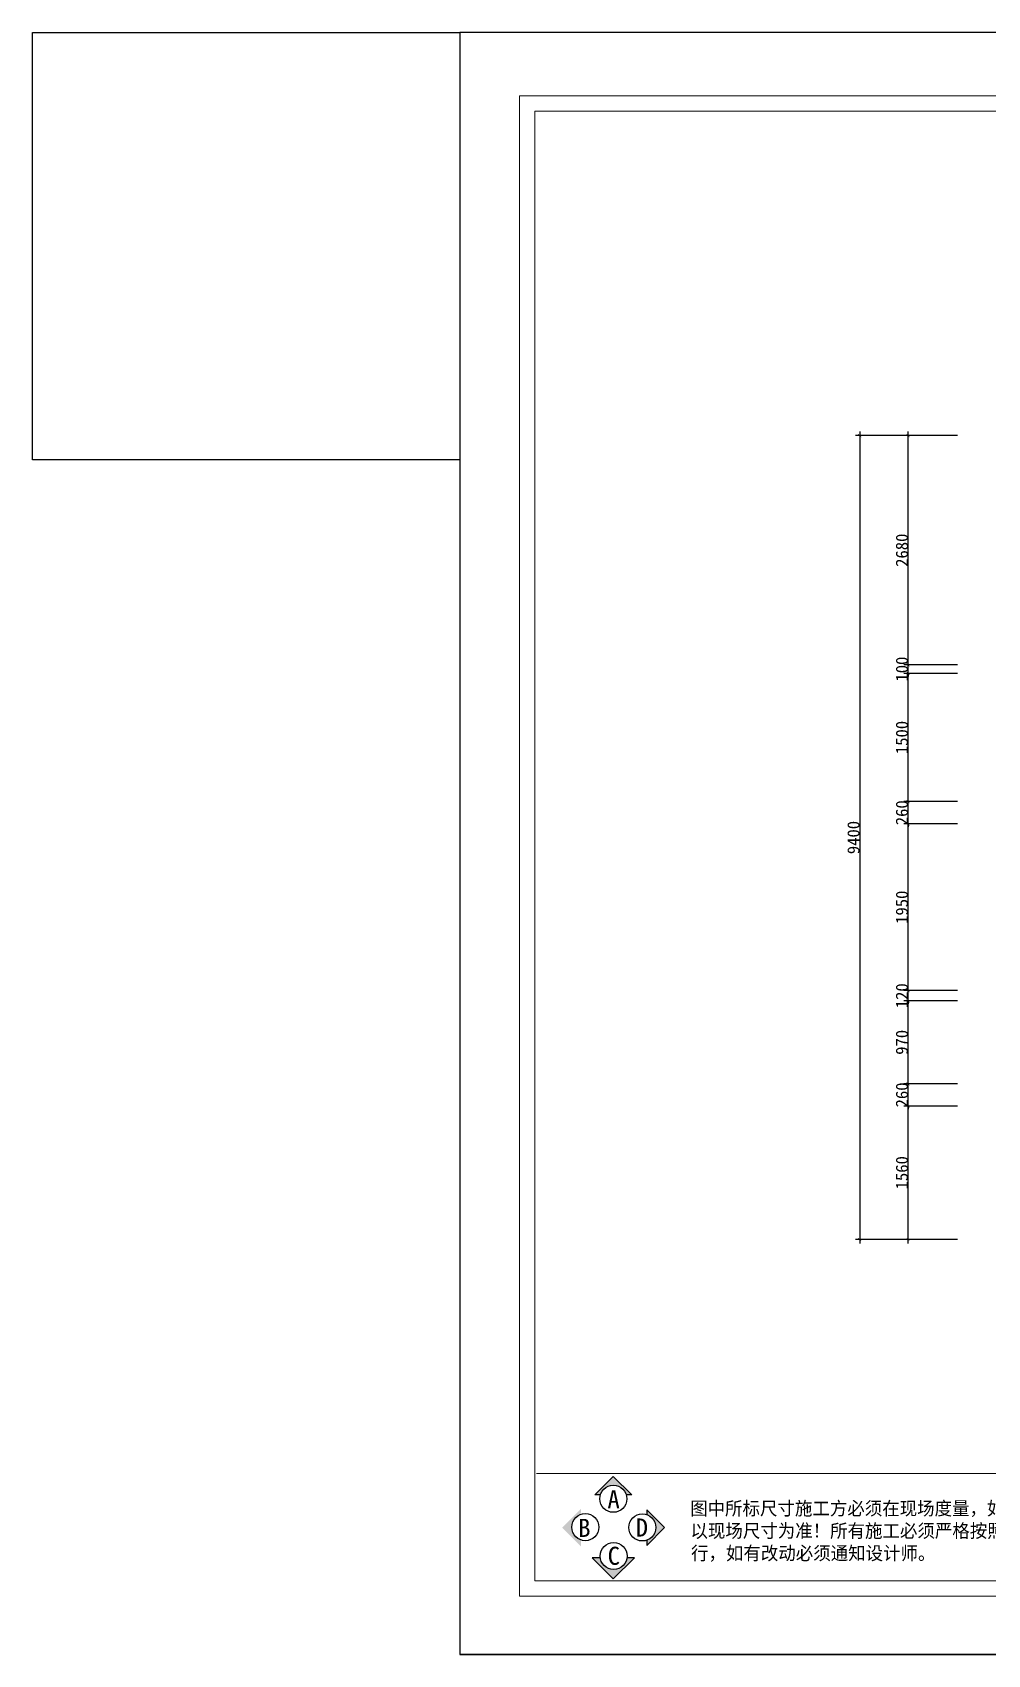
# Model space of a CAD drawing. Header units: inches. Extents: x 1174834 to 1369688, y -175882 to -108740.
# Drawn here: x 1332861 to 1344032, y -175882 to -156912 of the extents above; entities that cross this region are included whole.
import ezdxf

# ---------------------------------------------------------------- set-up
doc = ezdxf.new("R2010")
doc.units = ezdxf.units.IN
doc.header["$LTSCALE"] = 500
doc.header["$MEASUREMENT"] = 0
for name, color, linetype in [('SH-尺寸标注', 32, 'Continuous'), ('WALL', 255, 'Continuous'), ('填充', 251, 'Continuous'), ('家具', 2, 'Continuous')]:
    doc.layers.add(name, color=color, linetype=linetype)
doc.layers.add('填充线', color=143, linetype='Continuous', lineweight=9)
doc.dimstyles.new('D_20_2.35', dxfattribs={"dimtxt": 142.857143, "dimasz": 35.714286, "dimexe": 47.619048, "dimexo": 0, "dimgap": 0, "dimtad": 1, "dimdec": 0, "dimzin": 1, "dimdsep": 46, "dimtxsty": 'Standard', "dimblk": 'ARCHTICK', "dimcen": 0.09, "dimdle": 47.619048, "dimclrd": 252, "dimclre": 252, "dimclrt": 134, "dimadec": 0, "dimazin": 0, "dimtfac": 1, "dimtdec": 4, "dimtix": 1, "dimtmove": 2, "dimatfit": 3, "dimfxl": 1, "dimtolj": 1, "dimtzin": 0, "dimarcsym": 0})

# ---------------------------------------------------------------- blocks, each defined once
blk = doc.blocks.new('_ArchTick')
at = {"color": 0, "linetype": 'ByBlock', "const_width": 0.15}
blk.add_lwpolyline([(-0.5, -0.5), (0.5, 0.5)], dxfattribs=at)
blk = doc.blocks.new('*D47')
at = {"layer": 'Defpoints', "color": 0, "linetype": 'Continuous', "lineweight": -3, "transparency": 16777216}
for p in [(1343103, -169467), (1343680, -169467), (1343680, -171027)]:
    blk.add_point(p, dxfattribs=at)
at = {"layer": 'SH-尺寸标注', "color": 252, "linetype": 'Continuous', "lineweight": -2, "transparency": 16777216}
for p, q in [((1343680, -169467), (1343055, -169467)), ((1343103, -171075), (1343103, -169420)), ((1343680, -171027), (1343055, -171027))]:
    blk.add_line(p, q, dxfattribs=at)
at = {"layer": 'SH-尺寸标注', "color": 252, "linetype": 'Continuous', "lineweight": -2, "transparency": 16777216, "xscale": 35.71428581050463, "yscale": 35.71428581050463, "zscale": 35.71428581050463}
for p, rotation in [((1343103, -169467), 90), ((1343103, -171027), 270)]:
    blk.add_blockref('_ArchTick', p, dxfattribs=dict(at, rotation=rotation))
at = {"layer": 'SH-尺寸标注', "color": 134, "linetype": 'Continuous', "transparency": 16777216, "insert": (1343031, -170247), "char_height": 142.9, "attachment_point": 5, "rotation": 90}
blk.add_mtext('\\A1;1560', dxfattribs=at)
blk = doc.blocks.new('*D48')
at = {"layer": 'Defpoints', "color": 0, "linetype": 'Continuous', "lineweight": -3, "transparency": 16777216}
for p in [(1343103, -169207), (1343680, -169207), (1343680, -169467)]:
    blk.add_point(p, dxfattribs=at)
at = {"layer": 'SH-尺寸标注', "color": 252, "linetype": 'Continuous', "lineweight": -2, "transparency": 16777216}
for p, q in [((1343680, -169207), (1343055, -169207)), ((1343103, -169207), (1343103, -169172)), ((1343103, -169467), (1343103, -169207)), ((1343680, -169467), (1343055, -169467)), ((1343103, -169467), (1343103, -169503))]:
    blk.add_line(p, q, dxfattribs=at)
at = {"layer": 'SH-尺寸标注', "color": 252, "linetype": 'Continuous', "lineweight": -2, "transparency": 16777216, "xscale": 35.71428581050463, "yscale": 35.71428581050463, "zscale": 35.71428581050463}
for p, rotation in [((1343103, -169207), 270), ((1343103, -169467), 90)]:
    blk.add_blockref('_ArchTick', p, dxfattribs=dict(at, rotation=rotation))
at = {"layer": 'SH-尺寸标注', "color": 134, "linetype": 'Continuous', "transparency": 16777216, "insert": (1343031, -169337), "char_height": 142.9, "attachment_point": 5, "rotation": 90}
blk.add_mtext('\\A1;260', dxfattribs=at)
blk = doc.blocks.new('*D49')
at = {"layer": 'Defpoints', "color": 0, "linetype": 'Continuous', "lineweight": -3, "transparency": 16777216}
for p in [(1343103, -168237), (1343680, -168237), (1343680, -169207)]:
    blk.add_point(p, dxfattribs=at)
at = {"layer": 'SH-尺寸标注', "color": 252, "linetype": 'Continuous', "lineweight": -2, "transparency": 16777216}
for p, q in [((1343680, -168237), (1343055, -168237)), ((1343103, -169255), (1343103, -168190)), ((1343680, -169207), (1343055, -169207))]:
    blk.add_line(p, q, dxfattribs=at)
at = {"layer": 'SH-尺寸标注', "color": 252, "linetype": 'Continuous', "lineweight": -2, "transparency": 16777216, "xscale": 35.71428581050463, "yscale": 35.71428581050463, "zscale": 35.71428581050463}
for p, rotation in [((1343103, -168237), 90), ((1343103, -169207), 270)]:
    blk.add_blockref('_ArchTick', p, dxfattribs=dict(at, rotation=rotation))
at = {"layer": 'SH-尺寸标注', "color": 134, "linetype": 'Continuous', "transparency": 16777216, "insert": (1343031, -168722), "char_height": 142.9, "attachment_point": 5, "rotation": 90}
blk.add_mtext('\\A1;970', dxfattribs=at)
blk = doc.blocks.new('*D50')
at = {"layer": 'Defpoints', "color": 0, "linetype": 'Continuous', "lineweight": -3, "transparency": 16777216}
for p in [(1343103, -168117), (1343680, -168117), (1343680, -168237)]:
    blk.add_point(p, dxfattribs=at)
at = {"layer": 'SH-尺寸标注', "color": 252, "linetype": 'Continuous', "lineweight": -2, "transparency": 16777216}
for p, q in [((1343680, -168117), (1343055, -168117)), ((1343680, -168237), (1343055, -168237)), ((1343103, -168117), (1343103, -168082)), ((1343103, -168237), (1343103, -168117)), ((1343103, -168237), (1343103, -168273))]:
    blk.add_line(p, q, dxfattribs=at)
at = {"layer": 'SH-尺寸标注', "color": 252, "linetype": 'Continuous', "lineweight": -2, "transparency": 16777216, "xscale": 35.71428581050463, "yscale": 35.71428581050463, "zscale": 35.71428581050463}
for p, rotation in [((1343103, -168117), 270), ((1343103, -168237), 90)]:
    blk.add_blockref('_ArchTick', p, dxfattribs=dict(at, rotation=rotation))
at = {"layer": 'SH-尺寸标注', "color": 134, "linetype": 'Continuous', "transparency": 16777216, "insert": (1343031, -168177), "char_height": 142.9, "attachment_point": 5, "rotation": 90}
blk.add_mtext('\\A1;120', dxfattribs=at)
blk = doc.blocks.new('*D51')
at = {"layer": 'Defpoints', "color": 0, "linetype": 'Continuous', "lineweight": -3, "transparency": 16777216}
for p in [(1343103, -166167), (1343680, -166167), (1343680, -168117)]:
    blk.add_point(p, dxfattribs=at)
at = {"layer": 'SH-尺寸标注', "color": 252, "linetype": 'Continuous', "lineweight": -2, "transparency": 16777216}
for p, q in [((1343680, -166167), (1343055, -166167)), ((1343103, -168165), (1343103, -166120)), ((1343680, -168117), (1343055, -168117))]:
    blk.add_line(p, q, dxfattribs=at)
at = {"layer": 'SH-尺寸标注', "color": 252, "linetype": 'Continuous', "lineweight": -2, "transparency": 16777216, "xscale": 35.71428581050463, "yscale": 35.71428581050463, "zscale": 35.71428581050463}
for p, rotation in [((1343103, -166167), 90), ((1343103, -168117), 270)]:
    blk.add_blockref('_ArchTick', p, dxfattribs=dict(at, rotation=rotation))
at = {"layer": 'SH-尺寸标注', "color": 134, "linetype": 'Continuous', "transparency": 16777216, "insert": (1343031, -167142), "char_height": 142.9, "attachment_point": 5, "rotation": 90}
blk.add_mtext('\\A1;1950', dxfattribs=at)
blk = doc.blocks.new('*D52')
at = {"layer": 'Defpoints', "color": 0, "linetype": 'Continuous', "lineweight": -3, "transparency": 16777216}
for p in [(1343103, -165907), (1343680, -165907), (1343680, -166167)]:
    blk.add_point(p, dxfattribs=at)
at = {"layer": 'SH-尺寸标注', "color": 252, "linetype": 'Continuous', "lineweight": -2, "transparency": 16777216}
for p, q in [((1343680, -165907), (1343055, -165907)), ((1343103, -165907), (1343103, -165872)), ((1343103, -166167), (1343103, -165907)), ((1343680, -166167), (1343055, -166167)), ((1343103, -166167), (1343103, -166203))]:
    blk.add_line(p, q, dxfattribs=at)
at = {"layer": 'SH-尺寸标注', "color": 252, "linetype": 'Continuous', "lineweight": -2, "transparency": 16777216, "xscale": 35.71428581050463, "yscale": 35.71428581050463, "zscale": 35.71428581050463}
for p, rotation in [((1343103, -165907), 270), ((1343103, -166167), 90)]:
    blk.add_blockref('_ArchTick', p, dxfattribs=dict(at, rotation=rotation))
at = {"layer": 'SH-尺寸标注', "color": 134, "linetype": 'Continuous', "transparency": 16777216, "insert": (1343031, -166037), "char_height": 142.9, "attachment_point": 5, "rotation": 90}
blk.add_mtext('\\A1;260', dxfattribs=at)
blk = doc.blocks.new('*D53')
at = {"layer": 'Defpoints', "color": 0, "linetype": 'Continuous', "lineweight": -3, "transparency": 16777216}
for p in [(1343103, -164407), (1343680, -164407), (1343680, -165907)]:
    blk.add_point(p, dxfattribs=at)
at = {"layer": 'SH-尺寸标注', "color": 252, "linetype": 'Continuous', "lineweight": -2, "transparency": 16777216}
for p, q in [((1343680, -164407), (1343055, -164407)), ((1343103, -165955), (1343103, -164360)), ((1343680, -165907), (1343055, -165907))]:
    blk.add_line(p, q, dxfattribs=at)
at = {"layer": 'SH-尺寸标注', "color": 252, "linetype": 'Continuous', "lineweight": -2, "transparency": 16777216, "xscale": 35.71428581050463, "yscale": 35.71428581050463, "zscale": 35.71428581050463}
for p, rotation in [((1343103, -164407), 90), ((1343103, -165907), 270)]:
    blk.add_blockref('_ArchTick', p, dxfattribs=dict(at, rotation=rotation))
at = {"layer": 'SH-尺寸标注', "color": 134, "linetype": 'Continuous', "transparency": 16777216, "insert": (1343031, -165157), "char_height": 142.9, "attachment_point": 5, "rotation": 90}
blk.add_mtext('\\A1;1500', dxfattribs=at)
blk = doc.blocks.new('*D54')
at = {"layer": 'Defpoints', "color": 0, "linetype": 'Continuous', "lineweight": -3, "transparency": 16777216}
for p in [(1343103, -164307), (1343680, -164307), (1343680, -164407)]:
    blk.add_point(p, dxfattribs=at)
at = {"layer": 'SH-尺寸标注', "color": 252, "linetype": 'Continuous', "lineweight": -2, "transparency": 16777216}
for p, q in [((1343103, -164307), (1343103, -164272)), ((1343680, -164307), (1343055, -164307)), ((1343680, -164407), (1343055, -164407)), ((1343103, -164407), (1343103, -164307)), ((1343103, -164407), (1343103, -164443))]:
    blk.add_line(p, q, dxfattribs=at)
at = {"layer": 'SH-尺寸标注', "color": 252, "linetype": 'Continuous', "lineweight": -2, "transparency": 16777216, "xscale": 35.71428581050463, "yscale": 35.71428581050463, "zscale": 35.71428581050463}
for p, rotation in [((1343103, -164307), 270), ((1343103, -164407), 90)]:
    blk.add_blockref('_ArchTick', p, dxfattribs=dict(at, rotation=rotation))
at = {"layer": 'SH-尺寸标注', "color": 134, "linetype": 'Continuous', "transparency": 16777216, "insert": (1343031, -164357), "char_height": 142.9, "attachment_point": 5, "rotation": 90}
blk.add_mtext('\\A1;100', dxfattribs=at)
blk = doc.blocks.new('*D55')
at = {"layer": 'Defpoints', "color": 0, "linetype": 'Continuous', "lineweight": -3, "transparency": 16777216}
for p in [(1343103, -161627), (1343680, -161627), (1343680, -164307)]:
    blk.add_point(p, dxfattribs=at)
at = {"layer": 'SH-尺寸标注', "color": 252, "linetype": 'Continuous', "lineweight": -2, "transparency": 16777216}
for p, q in [((1343680, -161627), (1343055, -161627)), ((1343103, -164355), (1343103, -161580)), ((1343680, -164307), (1343055, -164307))]:
    blk.add_line(p, q, dxfattribs=at)
at = {"layer": 'SH-尺寸标注', "color": 252, "linetype": 'Continuous', "lineweight": -2, "transparency": 16777216, "xscale": 35.71428581050463, "yscale": 35.71428581050463, "zscale": 35.71428581050463}
for p, rotation in [((1343103, -161627), 90), ((1343103, -164307), 270)]:
    blk.add_blockref('_ArchTick', p, dxfattribs=dict(at, rotation=rotation))
at = {"layer": 'SH-尺寸标注', "color": 134, "linetype": 'Continuous', "transparency": 16777216, "insert": (1343031, -162967), "char_height": 142.9, "attachment_point": 5, "rotation": 90}
blk.add_mtext('\\A1;2680', dxfattribs=at)
blk = doc.blocks.new('*D56')
at = {"layer": 'Defpoints', "color": 0, "linetype": 'Continuous', "lineweight": -3, "transparency": 16777216}
for p in [(1343680, -161627), (1342537, -171027), (1343680, -171027)]:
    blk.add_point(p, dxfattribs=at)
at = {"layer": 'SH-尺寸标注', "color": 252, "linetype": 'Continuous', "lineweight": -2, "transparency": 16777216}
for p, q in [((1343680, -161627), (1342489, -161627)), ((1342537, -161580), (1342537, -171075)), ((1343680, -171027), (1342489, -171027))]:
    blk.add_line(p, q, dxfattribs=at)
at = {"layer": 'SH-尺寸标注', "color": 252, "linetype": 'Continuous', "lineweight": -2, "transparency": 16777216, "xscale": 35.71428581050463, "yscale": 35.71428581050463, "zscale": 35.71428581050463}
for p, rotation in [((1342537, -161627), 90), ((1342537, -171027), 270)]:
    blk.add_blockref('_ArchTick', p, dxfattribs=dict(at, rotation=rotation))
at = {"layer": 'SH-尺寸标注', "color": 134, "linetype": 'Continuous', "transparency": 16777216, "insert": (1342465, -166327), "char_height": 142.9, "attachment_point": 5, "rotation": 90}
blk.add_mtext('\\A1;9400', dxfattribs=at)
blk = doc.blocks.new('grhfgxghd')
at = {"layer": '填充'}
h = blk.add_hatch(color=256, dxfattribs=at)
edge = h.paths.add_edge_path()
edge.add_line((4603.04, -586.82), (4601.8, -586.82))
edge.add_line((4601.8, -586.82), (4606.01, -582.6))
edge.add_line((4606.01, -582.6), (4610.23, -586.82))
edge.add_line((4610.23, -586.82), (4609, -586.82))
edge.add_ellipse((4606.02, -587.69), major_axis=(3.1, 0), ratio=1, start_angle=16.2569, end_angle=163.6607)
edge = h.paths.add_edge_path()
edge.add_line((4617.71, -594.3), (4613.66, -598.36))
edge.add_line((4613.66, -598.36), (4613.66, -597.18))
edge.add_ellipse((4612.65, -594.25), major_axis=(3.1, 0), ratio=1, start_angle=-71.1175, end_angle=-0.0533)
edge.add_ellipse((4612.65, -594.25), major_axis=(-3.1, 0), ratio=1, start_angle=180.0264, end_angle=251.0906)
edge.add_line((4613.66, -591.31), (4613.66, -590.25))
edge.add_line((4613.66, -590.25), (4617.71, -594.3))
edge = h.paths.add_edge_path()
edge.add_ellipse((4599.6, -594.18), major_axis=(3.1, 0), ratio=1, start_angle=179.9724, end_angle=251.2533)
edge.add_line((4598.6, -597.12), (4598.6, -598.6))
edge.add_line((4598.6, -598.6), (4594.31, -594.3))
edge.add_line((4594.31, -594.3), (4598.6, -590.01))
edge.add_line((4598.6, -590.01), (4598.6, -591.24))
edge.add_ellipse((4599.6, -594.18), major_axis=(3.1, 0), ratio=1, start_angle=108.6746, end_angle=179.9555)
edge = h.paths.add_edge_path()
edge.add_line((4601.18, -601.17), (4603.01, -601.17))
edge.add_ellipse((4606.09, -600.8), major_axis=(3.1, 0), ratio=1, start_angle=186.7941, end_angle=353.0374)
edge.add_line((4609.17, -601.17), (4610.84, -601.17))
edge.add_line((4610.84, -601.17), (4606.01, -606))
edge.add_line((4606.01, -606), (4601.18, -601.17))
for p, q in [((4606.01, -582.6), (4601.8, -586.82)), ((4610.23, -586.82), (4606.01, -582.6)), ((4603.04, -586.82), (4601.8, -586.82)), ((4610.23, -586.82), (4609, -586.82)), ((4617.71, -594.3), (4613.66, -590.25)), ((4613.66, -590.25), (4613.66, -591.31)), ((4613.66, -598.36), (4617.71, -594.3)), ((4613.66, -597.18), (4613.66, -598.36)), ((4601.18, -601.17), (4606.01, -606)), ((4603.01, -601.17), (4601.18, -601.17)), ((4606.01, -606), (4610.84, -601.17)), ((4610.84, -601.17), (4609.17, -601.17))]:
    blk.add_line(p, q, dxfattribs=at)
for centre in [(4606.02, -587.69), (4599.6, -594.18), (4612.65, -594.25), (4606.09, -600.8)]:
    blk.add_ellipse(centre, major_axis=(-3.1, 0), ratio=1, start_param=3.141678, end_param=9.424863, dxfattribs=at)
at = {"layer": 'WALL', "color": 4}
for s, p in [('A', (4604.67, -589.87)), ('B', (4597.98, -596.43)), ('D', (4611.14, -596.34)), ('C', (4604.71, -602.81))]:
    blk.add_text(s, height=4.14, dxfattribs=at).set_placement(p)
blk = doc.blocks.new('JNNJ')
at = {"layer": 'WALL', "color": 8, "ltscale": 0.5}
for p, q in [((283797, -80914), (283797, -98160)), ((308185, -80914), (283797, -80914)), ((283797, -98160), (308185, -98160)), ((308185, -98160), (283797, -98160))]:
    blk.add_line(p, q, dxfattribs=at)
at = {"layer": '填充线'}
for p, q in [((284431, -81588), (307456, -81588)), ((284431, -97537), (284431, -81588)), ((284594, -81751), (284594, -97374)), ((307293, -81751), (284594, -81751)), ((307293, -96236), (284612, -96236)), ((284594, -97374), (307293, -97374)), ((284431, -97537), (307456, -97537))]:
    blk.add_line(p, q, dxfattribs=at)
blk = doc.blocks.new('HHYT')
blk.add_blockref('JNNJ', (99287, -17246))
at = {"layer": '填充', "xscale": 46.45337964286096, "yscale": 46.45337964286096, "zscale": 46.45337964286096}
blk.add_blockref('grhfgxghd', (170750, -86449), dxfattribs=at)
at = {"layer": '家具', "color": 8, "width": 1}
for s, p in [('图中所标尺寸施工方必须在现场度量，如有误差', (385532, -113923)), ('行，如有改动必须通知设计师。', (385541, -114399))]:
    blk.add_text(s, height=142.79, dxfattribs=at).set_placement(p)
at = {"layer": '家具', "color": 8}
blk.add_text('以现场尺寸为准！所有施工必须严格按照图纸进', height=142.79, dxfattribs=at).set_placement((385535, -114161))

msp = doc.modelspace()

# ---------------------------------------------------------------- linework, layer by layer
msp.add_lwpolyline([(1332861, -156911.5), (1337861, -156911.5), (1337861, -161911.5), (1332861, -161911.5)], close=True)

# ---------------------------------------------------------------- block references
at = {"xscale": 1.1, "yscale": 1.1, "zscale": 1.1}
msp.add_blockref('HHYT', (916468.9, -48936), dxfattribs=at)

# ---------------------------------------------------------------- dimensions: what is measured, and where the dimension line sits
at = {"layer": 'SH-尺寸标注', "color": 252, "linetype": 'Continuous'}
dim = msp.add_aligned_dim(p1=(1343680.2, -161627.4), p2=(1343680.2, -171027.4), distance=-1143.4, dimstyle='D_20_2.35', dxfattribs=at)
dim.commit()
dim.dimension.update_dxf_attribs({"geometry": '*D56', "text_midpoint": (1342465.4, -166327.4)})
for base, p1, p2, picture, middle in [((1343102.8, -161627.4), (1343680.2, -164307.4), (1343680.2, -161627.4), '*D55', (1343031.4, -162967.4)), ((1343102.8, -164307.4), (1343680.2, -164407.4), (1343680.2, -164307.4), '*D54', (1343031.4, -164357.4)), ((1343102.8, -164407.4), (1343680.2, -165907.4), (1343680.2, -164407.4), '*D53', (1343031.4, -165157.4)), ((1343102.8, -165907.4), (1343680.2, -166167.4), (1343680.2, -165907.4), '*D52', (1343031.4, -166037.4)), ((1343102.8, -166167.4), (1343680.2, -168117.4), (1343680.2, -166167.4), '*D51', (1343031.4, -167142.4)), ((1343102.8, -168117.4), (1343680.2, -168237.4), (1343680.2, -168117.4), '*D50', (1343031.4, -168177.4)), ((1343102.8, -168237.4), (1343680.2, -169207.4), (1343680.2, -168237.4), '*D49', (1343031.4, -168722.4)), ((1343102.8, -169207.4), (1343680.2, -169467.4), (1343680.2, -169207.4), '*D48', (1343031.4, -169337.4)), ((1343102.8, -169467.4), (1343680.2, -171027.4), (1343680.2, -169467.4), '*D47', (1343031.4, -170247.4))]:
    dim = msp.add_linear_dim(base=base, p1=p1, p2=p2, angle=270, dimstyle='D_20_2.35', dxfattribs=at)
    dim.commit()
    dim.dimension.update_dxf_attribs({"geometry": picture, "text_midpoint": middle})

doc.saveas('drawing.dxf')
